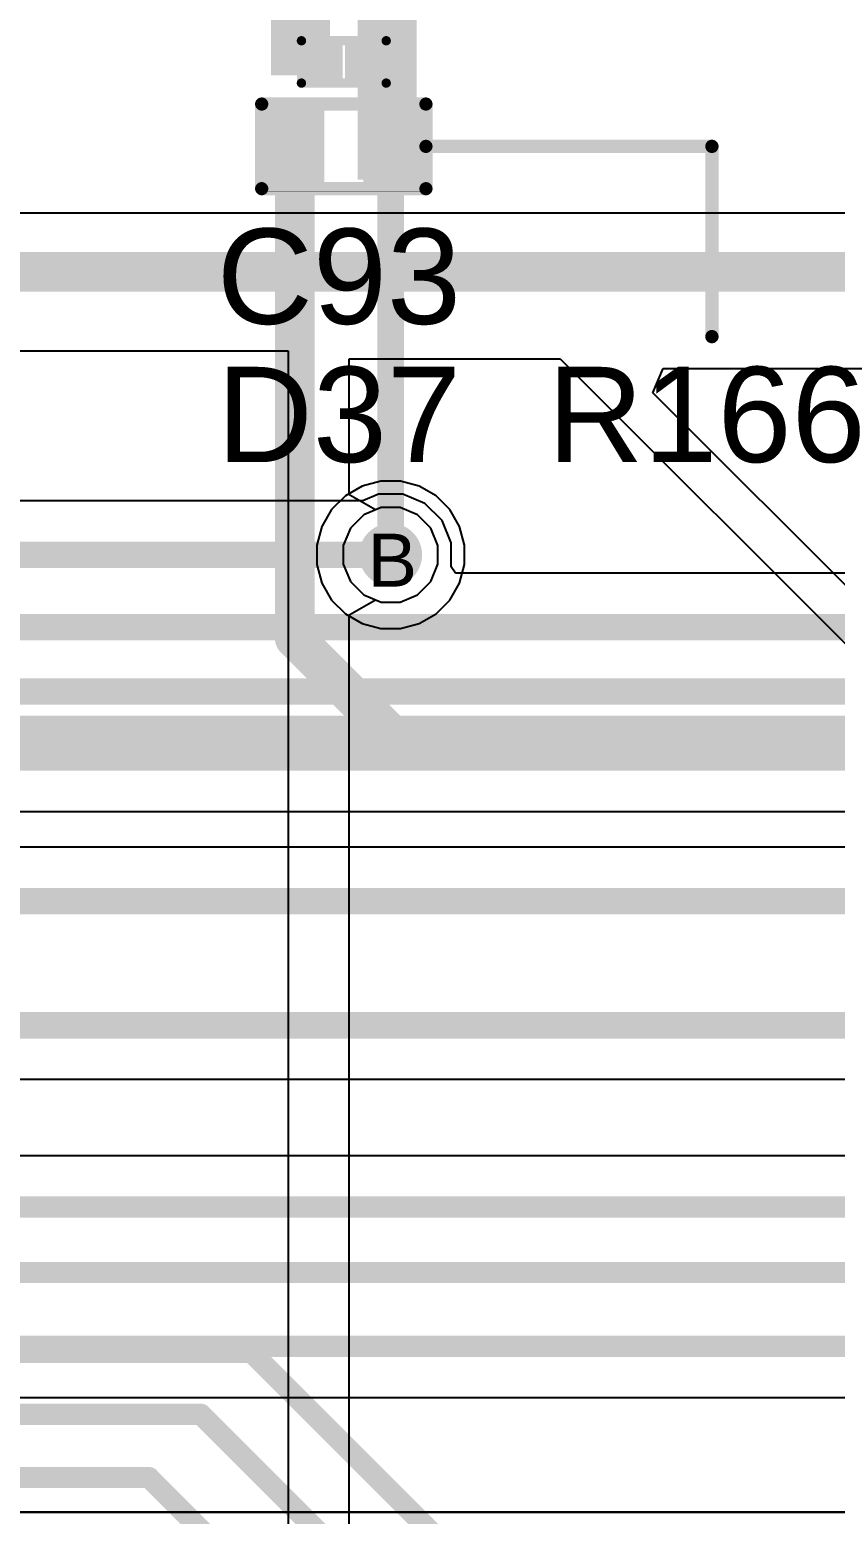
# Model space of a CAD drawing. Header units: inches. Extents: x 0 to 5379, y 0 to 5429.
# Drawn here: x 206.39 to 214.12, y 88.26 to 102.5 of the extents above; entities that cross this region are included whole.
import ezdxf

# ---------------------------------------------------------------- set-up
doc = ezdxf.new("R2010")
doc.units = ezdxf.units.IN
for name, color, linetype in [('Bottom Layer', 5, 'Continuous'), ('Bottom Solder', 6, 'Continuous'), ('Drill Drawing', 1, 'Continuous'), ('GND01', 16, 'Continuous'), ('GND02', 76, 'Continuous'), ('PWR', 156, 'Continuous'), ('SIG 01', 90, 'Continuous'), ('Top Layer', 1, 'Continuous'), ('Top Overlay', 2, 'Continuous'), ('Top Paste', 8, 'Continuous'), ('Top Solder', 216, 'Continuous'), ('Via Holes', 16, 'Continuous')]:
    doc.layers.add(name, color=color, linetype=linetype)
doc.styles.add('Arial', font='', dxfattribs={"height": 0.2})
doc.styles.get('Arial').set_extended_font_data('Arial')

# ---------------------------------------------------------------- blocks, each defined once
blk = doc.blocks.new('R___0402_603')
at = {"layer": 'Top Layer'}
for points in [[(-0.699, -0.318), (-0.699, 0.318), (-0.241, 0.318), (-0.241, -0.318)], [(0.241, -0.318), (0.241, 0.318), (0.699, 0.318), (0.699, -0.318)]]:
    blk.add_hatch(color=1, dxfattribs=at).paths.add_polyline_path(points)
at = {"layer": 'Top Paste'}
for points in [[(-0.699, -0.318), (-0.699, 0.318), (-0.241, 0.318), (-0.241, -0.318)], [(0.241, -0.318), (0.241, 0.318), (0.699, 0.318), (0.699, -0.318)]]:
    blk.add_hatch(color=8, dxfattribs=at).paths.add_polyline_path(points)
at = {"layer": 'Top Solder'}
for points in [[(-0.754, -0.373), (-0.754, 0.373), (-0.186, 0.373), (-0.186, -0.373)], [(0.186, -0.373), (0.186, 0.373), (0.754, 0.373), (0.754, -0.373)]]:
    blk.add_hatch(color=216, dxfattribs=at).paths.add_polyline_path(points)
at = {"layer": 'Top Overlay'}
for points in [[(-0.787, 0.406, 0.127, 0.127, 0), (0.787, 0.406, 0.127, 0.127, 0)], [(-0.787, -0.406, 0.127, 0.127, 0), (-0.787, 0.406, 0.127, 0.127, 0)], [(0.787, -0.406, 0.127, 0.127, 0), (0.787, 0.406, 0.127, 0.127, 0)], [(-0.787, -0.406, 0.127, 0.127, 0), (0.787, -0.406, 0.127, 0.127, 0)], [(-0.813, -0.432, 0.00323, 0.00323, 0), (0.813, -0.432, 0.00323, 0.00323, 0)]]:
    blk.add_lwpolyline(points, format="xyseb", dxfattribs=at)
for points in [[(-0.819, 0.406, 0.0635, 0.0635, 1), (-0.756, 0.406, 0.0635, 0.0635, 1)], [(-0.819, 0.406, 0.0635, 0.0635, 1), (-0.756, 0.406, 0.0635, 0.0635, 1)], [(0.756, 0.406, 0.0635, 0.0635, 1), (0.819, 0.406, 0.0635, 0.0635, 1)], [(0.756, 0.406, 0.0635, 0.0635, 1), (0.819, 0.406, 0.0635, 0.0635, 1)], [(-0.819, -0.406, 0.0635, 0.0635, 1), (-0.756, -0.406, 0.0635, 0.0635, 1)], [(-0.819, -0.406, 0.0635, 0.0635, 1), (-0.756, -0.406, 0.0635, 0.0635, 1)], [(0.756, -0.406, 0.0635, 0.0635, 1), (0.819, -0.406, 0.0635, 0.0635, 1)], [(0.756, -0.406, 0.0635, 0.0635, 1), (0.819, -0.406, 0.0635, 0.0635, 1)], [(-0.814, -0.432, 0.00161, 0.00161, 1), (-0.812, -0.432, 0.00161, 0.00161, 1)], [(0.812, -0.432, 0.00161, 0.00161, 1), (0.814, -0.432, 0.00161, 0.00161, 1)]]:
    blk.add_lwpolyline(points, format="xyseb", close=True, dxfattribs=at)
blk = doc.blocks.new('DFN_2_0_3_0_6__898')
at = {"layer": 'Top Layer'}
for points in [[(-0.33, -0.13), (-0.33, 0.13), (-0.06, 0.13), (-0.06, -0.13)], [(0.06, -0.13), (0.06, 0.13), (0.33, 0.13), (0.33, -0.13)]]:
    blk.add_hatch(color=1, dxfattribs=at).paths.add_polyline_path(points)
at = {"layer": 'Top Paste'}
for points in [[(-0.33, -0.13), (-0.33, 0.13), (-0.06, 0.13), (-0.06, -0.13)], [(0.06, -0.13), (0.06, 0.13), (0.33, 0.13), (0.33, -0.13)]]:
    blk.add_hatch(color=8, dxfattribs=at).paths.add_polyline_path(points)
at = {"layer": 'Top Solder'}
for points in [[(-0.38, -0.18), (-0.38, 0.18), (-0.01, 0.18), (-0.01, -0.18)], [(0.01, -0.18), (0.01, 0.18), (0.38, 0.18), (0.38, -0.18)]]:
    blk.add_hatch(color=216, dxfattribs=at).paths.add_polyline_path(points)
at = {"layer": 'Top Overlay'}
for points in [[(-0.406, 0.203, 0.0889, 0.0889, 0), (0.406, 0.203, 0.0889, 0.0889, 0)], [(-0.406, -0.203, 0.0889, 0.0889, 0), (-0.406, 0.203, 0.0889, 0.0889, 0)], [(0.406, -0.203, 0.0889, 0.0889, 0), (0.406, 0.203, 0.0889, 0.0889, 0)], [(-0.406, -0.203, 0.0889, 0.0889, 0), (0.406, -0.203, 0.0889, 0.0889, 0)]]:
    blk.add_lwpolyline(points, format="xyseb", dxfattribs=at)
for points in [[(-0.429, 0.203, 0.0445, 0.0445, 1), (-0.384, 0.203, 0.0445, 0.0445, 1)], [(-0.429, 0.203, 0.0445, 0.0445, 1), (-0.384, 0.203, 0.0445, 0.0445, 1)], [(0.384, 0.203, 0.0445, 0.0445, 1), (0.429, 0.203, 0.0445, 0.0445, 1)], [(0.384, 0.203, 0.0445, 0.0445, 1), (0.429, 0.203, 0.0445, 0.0445, 1)], [(-0.429, -0.203, 0.0445, 0.0445, 1), (-0.384, -0.203, 0.0445, 0.0445, 1)], [(-0.429, -0.203, 0.0445, 0.0445, 1), (-0.384, -0.203, 0.0445, 0.0445, 1)], [(0.384, -0.203, 0.0445, 0.0445, 1), (0.429, -0.203, 0.0445, 0.0445, 1)], [(0.384, -0.203, 0.0445, 0.0445, 1), (0.429, -0.203, 0.0445, 0.0445, 1)]]:
    blk.add_lwpolyline(points, format="xyseb", close=True, dxfattribs=at)

msp = doc.modelspace()

# ---------------------------------------------------------------- hatches: boundary and pattern name
at = {"layer": 'Bottom Layer'}
h = msp.add_hatch(color=5, dxfattribs=at)
edge = h.paths.add_edge_path()
edge.add_arc((209.852, 97.46), 0.2, 0, 360)
at = {"layer": 'Bottom Solder'}
h = msp.add_hatch(color=6, dxfattribs=at)
edge = h.paths.add_edge_path()
edge.add_arc((209.852, 97.46), 0.302, 0, 360)
at = {"layer": 'GND01'}
h = msp.add_hatch(color=16, dxfattribs=at)
edge = h.paths.add_edge_path()
edge.add_arc((209.852, 97.46), 0.2, 0, 360)
at = {"layer": 'GND02'}
h = msp.add_hatch(color=76, dxfattribs=at)
edge = h.paths.add_edge_path()
edge.add_arc((209.852, 97.46), 0.2, 0, 360)
at = {"layer": 'PWR'}
h = msp.add_hatch(color=156, dxfattribs=at)
edge = h.paths.add_edge_path()
edge.add_arc((209.852, 97.46), 0.2, 0, 360)
at = {"layer": 'SIG 01'}
h = msp.add_hatch(color=90, dxfattribs=at)
edge = h.paths.add_edge_path()
edge.add_arc((209.852, 97.46), 0.2, 0, 360)
at = {"layer": 'Top Layer'}
for points in [[(209.271, 103.343), (208.704, 103.343), (208.704, 102.058), (209.271, 102.058)], [(209.535, 101.06), (210.101, 101.06), (210.101, 103.343), (209.535, 103.343)]]:
    msp.add_hatch(color=1, dxfattribs=at).paths.add_polyline_path(points)
h = msp.add_hatch(color=1, dxfattribs=at)
edge = h.paths.add_edge_path()
edge.add_arc((209.852, 97.46), 0.2, 0, 360)
at = {"layer": 'Top Solder'}
h = msp.add_hatch(color=216, dxfattribs=at)
edge = h.paths.add_edge_path()
edge.add_arc((209.852, 97.46), 0.302, 0, 360)
at = {"layer": 'Via Holes'}
h = msp.add_hatch(color=7, dxfattribs=at)
edge = h.paths.add_edge_path()
edge.add_arc((209.852, 97.46), 0.1, 0, 360)

# ---------------------------------------------------------------- linework, layer by layer
at = {"layer": 'Bottom Layer'}
for p, q in [((209.579, 98.12), (209.418, 98.026)), ((209.759, 98.168), (209.579, 98.12)), ((209.946, 98.168), (209.759, 98.168)), ((210.126, 98.12), (209.946, 98.168)), ((210.287, 98.026), (210.126, 98.12)), ((209.418, 98.026), (209.286, 97.895)), ((210.419, 97.895), (210.287, 98.026)), ((209.286, 97.895), (209.193, 97.733)), ((210.512, 97.733), (210.419, 97.895)), ((209.193, 97.733), (209.144, 97.553)), ((210.56, 97.553), (210.512, 97.733)), ((209.144, 97.553), (209.144, 97.367)), ((210.56, 97.367), (210.56, 97.553)), ((209.144, 97.367), (209.193, 97.187)), ((210.512, 97.187), (210.56, 97.367)), ((209.193, 97.187), (209.286, 97.025)), ((210.419, 97.025), (210.512, 97.187)), ((209.286, 97.025), (209.418, 96.893)), ((210.287, 96.893), (210.419, 97.025)), ((209.418, 96.893), (209.579, 96.8)), ((210.126, 96.8), (210.287, 96.893)), ((209.579, 96.8), (209.759, 96.752)), ((209.759, 96.752), (209.946, 96.752)), ((209.946, 96.752), (210.126, 96.8)), ((205.608, 88.276), (243.353, 88.276)), ((227.668, 88.276), (205.608, 88.276))]:
    msp.add_line(p, q, dxfattribs=at)
at = {"layer": 'GND01'}
for p, q in [((209.595, 97.845), (209.468, 97.717)), ((209.762, 97.914), (209.595, 97.845)), ((209.943, 97.914), (209.762, 97.914)), ((210.11, 97.845), (209.943, 97.914)), ((210.237, 97.717), (210.11, 97.845)), ((209.468, 97.717), (209.398, 97.55)), ((210.306, 97.55), (210.237, 97.717)), ((209.398, 97.55), (209.398, 97.369)), ((210.306, 97.369), (210.306, 97.55)), ((209.398, 97.369), (209.468, 97.203)), ((210.237, 97.203), (210.306, 97.369)), ((209.468, 97.203), (209.595, 97.075)), ((210.11, 97.075), (210.237, 97.203)), ((209.595, 97.075), (209.762, 97.006)), ((209.762, 97.006), (209.943, 97.006)), ((209.943, 97.006), (210.11, 97.075))]:
    msp.add_line(p, q, dxfattribs=at)
at = {"layer": 'GND02'}
for p, q in [((209.595, 97.845), (209.468, 97.717)), ((209.762, 97.914), (209.595, 97.845)), ((209.943, 97.914), (209.762, 97.914)), ((210.11, 97.845), (209.943, 97.914)), ((210.237, 97.717), (210.11, 97.845)), ((209.468, 97.717), (209.398, 97.55)), ((210.306, 97.55), (210.237, 97.717)), ((209.398, 97.55), (209.398, 97.369)), ((210.306, 97.369), (210.306, 97.55)), ((209.398, 97.369), (209.468, 97.203)), ((210.237, 97.203), (210.306, 97.369)), ((209.468, 97.203), (209.595, 97.075)), ((210.11, 97.075), (210.237, 97.203)), ((209.595, 97.075), (209.762, 97.006)), ((209.762, 97.006), (209.943, 97.006)), ((209.943, 97.006), (210.11, 97.075))]:
    msp.add_line(p, q, dxfattribs=at)
at = {"layer": 'PWR'}
for p, q in [((217.532, 100.736), (190.479, 100.736)), ((197.61, 99.416), (208.869, 99.416)), ((208.869, 99.416), (208.869, 81.026)), ((209.453, 98.04), (209.453, 99.339)), ((209.453, 99.339), (211.479, 99.339)), ((211.479, 99.339), (217.067, 93.751)), ((212.367, 99.014), (212.464, 99.248)), ((212.464, 99.248), (214.411, 99.248)), ((217.239, 94.142), (212.367, 99.014)), ((209.46, 98.031), (209.453, 98.04)), ((209.707, 97.891), (209.46, 98.031)), ((209.762, 97.914), (209.707, 97.891)), ((209.943, 97.914), (209.762, 97.914)), ((210.11, 97.845), (209.943, 97.914)), ((210.237, 97.717), (210.11, 97.845)), ((210.306, 97.55), (210.237, 97.717)), ((210.306, 97.369), (210.306, 97.55)), ((210.237, 97.203), (210.306, 97.369)), ((210.11, 97.075), (210.237, 97.203)), ((209.46, 96.889), (209.707, 97.029)), ((209.707, 97.029), (209.762, 97.006)), ((209.762, 97.006), (209.943, 97.006)), ((209.943, 97.006), (210.11, 97.075)), ((209.453, 96.88), (209.46, 96.889)), ((209.453, 81.429), (209.453, 96.88))]:
    msp.add_line(p, q, dxfattribs=at)
msp.add_lwpolyline([(190.855, 100.175, 0.381, 0.381, 0), (220.894, 100.175, 0.381, 0.381, 0)], format="xyseb", dxfattribs=at)
at = {"layer": 'SIG 01'}
for p, q in [((209.585, 97.978), (200.828, 97.978)), ((209.737, 98.041), (209.585, 97.978)), ((209.968, 98.041), (209.737, 98.041)), ((210.181, 97.952), (209.968, 98.041)), ((210.345, 97.789), (210.181, 97.952)), ((210.433, 97.575), (210.345, 97.789)), ((210.433, 97.344), (210.433, 97.575)), ((210.473, 97.285), (210.433, 97.344)), ((223.063, 97.285), (210.473, 97.285)), ((195.907, 94.999), (214.322, 94.999)), ((214.375, 94.656), (191.947, 94.656)), ((192.021, 92.429), (216.374, 92.429)), ((216.435, 91.696), (191.58, 91.696)), ((190.756, 89.376), (217.354, 89.376))]:
    msp.add_line(p, q, dxfattribs=at)
for points in [[(200.614, 97.46, 0.254, 0.254, 0), (209.852, 97.46, 0.254, 0.254, 0)], [(199.754, 96.767, 0.254, 0.254, 0), (227.099, 96.767, 0.254, 0.254, 0)], [(197.823, 96.149, 0.254, 0.254, 0), (227.491, 96.149, 0.254, 0.254, 0)], [(195.907, 95.516, 0.254, 0.254, 0), (227.867, 95.516, 0.254, 0.254, 0)], [(191.732, 94.138, 0.254, 0.254, 0), (222.145, 94.138, 0.254, 0.254, 0)], [(192.021, 92.947, 0.254, 0.254, 0), (221.072, 92.947, 0.254, 0.254, 0)], [(191.376, 91.204, 0.203, 0.203, 0), (221.811, 91.204, 0.203, 0.203, 0)], [(191.051, 90.576, 0.203, 0.203, 0), (221.43, 90.576, 0.203, 0.203, 0)], [(190.756, 89.868, 0.203, 0.203, 0), (217.684, 89.868, 0.203, 0.203, 0)]]:
    msp.add_lwpolyline(points, format="xyseb", dxfattribs=at)
msp.add_lwpolyline([(209.789, 97.46, 0.127, 0.127, 1), (209.916, 97.46, 0.127, 0.127, 1)], format="xyseb", close=True, dxfattribs=at)
at = {"layer": 'Top Layer'}
for points in [[(209.818, 102.202, 0.254, 0.254, 0), (209.852, 102.168, 0.254, 0.254, 0)], [(209.852, 101.378, 0.254, 0.254, 0), (209.852, 102.168, 0.254, 0.254, 0)], [(208.933, 96.659, 0.381, 0.381, 0), (208.933, 101.378, 0.381, 0.381, 0)], [(209.835, 101.361, 0.254, 0.254, 0), (209.852, 101.378, 0.254, 0.254, 0)], [(209.835, 101.327, 0.254, 0.254, 0), (209.852, 101.344, 0.254, 0.254, 0)], [(209.852, 101.378, 0.254, 0.254, 0), (209.873, 101.378, 0.254, 0.254, 0)], [(209.852, 101.344, 0.254, 0.254, 0), (209.852, 101.378, 0.254, 0.254, 0)], [(209.852, 97.46, 0.254, 0.254, 0), (209.852, 101.344, 0.254, 0.254, 0)], [(208.933, 96.659, 0.381, 0.381, 0), (209.866, 95.726, 0.381, 0.381, 0)], [(196.711, 95.726, 0.381, 0.381, 0), (209.866, 95.726, 0.381, 0.381, 0)], [(209.866, 95.726, 0.381, 0.381, 0), (215.144, 95.726, 0.381, 0.381, 0)], [(189.231, 89.811, 0.203, 0.203, 0), (208.517, 89.811, 0.203, 0.203, 0)], [(208.517, 89.811, 0.203, 0.203, 0), (210.973, 87.355, 0.203, 0.203, 0)], [(194.935, 89.216, 0.203, 0.203, 0), (208.032, 89.216, 0.203, 0.203, 0)], [(208.032, 89.216, 0.203, 0.203, 0), (211.757, 85.491, 0.203, 0.203, 0)], [(200.272, 88.609, 0.203, 0.203, 0), (207.534, 88.609, 0.203, 0.203, 0)], [(207.534, 88.609, 0.203, 0.203, 0), (212.307, 83.836, 0.203, 0.203, 0)]]:
    msp.add_lwpolyline(points, format="xyseb", dxfattribs=at)
for points in [[(209.755, 102.202, 0.127, 0.127, 1), (209.882, 102.202, 0.127, 0.127, 1)], [(209.789, 102.168, 0.127, 0.127, 1), (209.916, 102.168, 0.127, 0.127, 1)], [(209.789, 102.168, 0.127, 0.127, 1), (209.916, 102.168, 0.127, 0.127, 1)], [(208.838, 101.378, 0.191, 0.191, 1), (209.028, 101.378, 0.191, 0.191, 1)], [(209.772, 101.361, 0.127, 0.127, 1), (209.899, 101.361, 0.127, 0.127, 1)], [(209.772, 101.327, 0.127, 0.127, 1), (209.899, 101.327, 0.127, 0.127, 1)], [(209.789, 101.378, 0.127, 0.127, 1), (209.916, 101.378, 0.127, 0.127, 1)], [(209.789, 101.378, 0.127, 0.127, 1), (209.916, 101.378, 0.127, 0.127, 1)], [(209.789, 101.378, 0.127, 0.127, 1), (209.916, 101.378, 0.127, 0.127, 1)], [(209.789, 101.378, 0.127, 0.127, 1), (209.916, 101.378, 0.127, 0.127, 1)], [(209.789, 101.344, 0.127, 0.127, 1), (209.916, 101.344, 0.127, 0.127, 1)], [(209.789, 101.344, 0.127, 0.127, 1), (209.916, 101.344, 0.127, 0.127, 1)], [(209.789, 101.344, 0.127, 0.127, 1), (209.916, 101.344, 0.127, 0.127, 1)], [(209.809, 101.378, 0.127, 0.127, 1), (209.936, 101.378, 0.127, 0.127, 1)], [(209.789, 97.46, 0.127, 0.127, 1), (209.916, 97.46, 0.127, 0.127, 1)], [(208.838, 96.659, 0.191, 0.191, 1), (209.028, 96.659, 0.191, 0.191, 1)], [(208.838, 96.659, 0.191, 0.191, 1), (209.028, 96.659, 0.191, 0.191, 1)], [(209.77, 95.726, 0.191, 0.191, 1), (209.961, 95.726, 0.191, 0.191, 1)], [(209.77, 95.726, 0.191, 0.191, 1), (209.961, 95.726, 0.191, 0.191, 1)], [(209.77, 95.726, 0.191, 0.191, 1), (209.961, 95.726, 0.191, 0.191, 1)], [(208.466, 89.811, 0.102, 0.102, 1), (208.568, 89.811, 0.102, 0.102, 1)], [(208.466, 89.811, 0.102, 0.102, 1), (208.568, 89.811, 0.102, 0.102, 1)], [(207.981, 89.216, 0.102, 0.102, 1), (208.083, 89.216, 0.102, 0.102, 1)], [(207.981, 89.216, 0.102, 0.102, 1), (208.083, 89.216, 0.102, 0.102, 1)], [(207.483, 88.609, 0.102, 0.102, 1), (207.585, 88.609, 0.102, 0.102, 1)], [(207.483, 88.609, 0.102, 0.102, 1), (207.585, 88.609, 0.102, 0.102, 1)]]:
    msp.add_lwpolyline(points, format="xyseb", close=True, dxfattribs=at)
at = {"layer": 'Top Overlay'}
for points in [[(210.19, 101.378, 0.127, 0.127, 0), (212.933, 101.378, 0.127, 0.127, 0)], [(212.933, 99.553, 0.127, 0.127, 0), (212.933, 101.378, 0.127, 0.127, 0)]]:
    msp.add_lwpolyline(points, format="xyseb", dxfattribs=at)
for points in [[(210.159, 101.378, 0.0635, 0.0635, 1), (210.222, 101.378, 0.0635, 0.0635, 1)], [(212.901, 101.378, 0.0635, 0.0635, 1), (212.965, 101.378, 0.0635, 0.0635, 1)], [(212.901, 101.378, 0.0635, 0.0635, 1), (212.965, 101.378, 0.0635, 0.0635, 1)], [(212.901, 99.553, 0.0635, 0.0635, 1), (212.965, 99.553, 0.0635, 0.0635, 1)]]:
    msp.add_lwpolyline(points, format="xyseb", close=True, dxfattribs=at)

# ---------------------------------------------------------------- block references
for name, p in [('DFN_2_0_3_0_6__898', (209.403, 102.188)), ('R___0402_603', (209.403, 101.378))]:
    msp.add_blockref(name, p)

# ---------------------------------------------------------------- texts
at = {"layer": 'Drill Drawing', "style": 'Arial'}
msp.add_text('B', height=0.508, dxfattribs=at).set_placement((209.632, 97.155))
at = {"layer": 'Top Overlay', "style": 'Arial'}
for s, p in [('C93', (208.184, 99.675)), ('D37', (208.184, 98.349)), ('R166', (211.354, 98.349))]:
    msp.add_text(s, height=0.9144, dxfattribs=at).set_placement(p)

doc.saveas('drawing.dxf')
